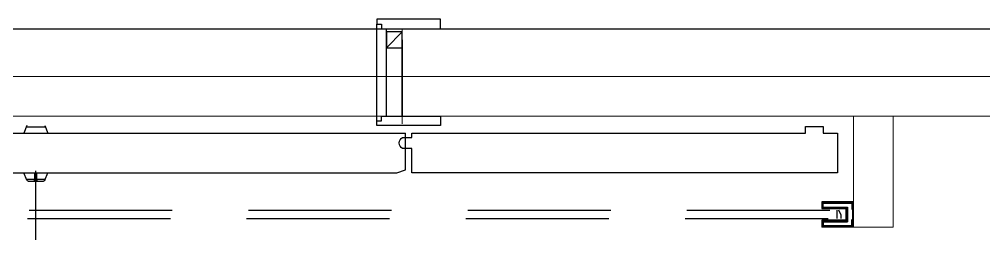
# Model space of a CAD drawing. Extents: x 152195838 to 160350639, y 364657247 to 370318102.
# Drawn here: x 157642522 to 157645557, y 365055577 to 365056272 of the extents above; entities that cross this region are included whole.
import ezdxf

# ---------------------------------------------------------------- set-up
doc = ezdxf.new("R2010")
doc.units = 0
doc.header["$MEASUREMENT"] = 0
doc.linetypes.add('HID', pattern=[2.3, 1.5, -0.8])
doc.layers.get('0').update_dxf_attribs({"linetype": 'CONTINUOUS'})
for name, color, linetype in [('4A.TEC 벽체 3', 4, 'CONTINUOUS'), ('4A.TEC 벽체 4', 7, 'CONTINUOUS'), ('XR-PLAN$0$PANEL', 4, 'CONTINUOUS'), ('XR-PLAN$0$자동도어', 4, 'CONTINUOUS'), ('㈜SE&C OPEN', 9, 'HID'), ('㈜SE&C 벽체 4', 7, 'CONTINUOUS')]:
    doc.layers.add(name, color=color, linetype=linetype)

# ---------------------------------------------------------------- blocks, each defined once
blk = doc.blocks.new('sa9w7er')
at = {"layer": '4A.TEC 벽체 3', "lineweight": 0, "ltscale": 15}
blk.add_line((1986595.6, 837658.3), (1986595.6, 837958.3), dxfattribs=at)
at = {"layer": '4A.TEC 벽체 4', "color": 251, "lineweight": 0, "ltscale": 15}
for p, q in [((1985050.4, 837333.3), (1985050.4, 837683.3)), ((1985175.4, 837333.3), (1985175.4, 837683.3)), ((1985175.4, 837458.3), (1985175.4, 837333.3)), ((1985175.4, 837333.3), (1985050.4, 837333.3))]:
    blk.add_line(p, q, dxfattribs=at)
at = {"layer": 'XR-PLAN$0$PANEL', "linetype": 'Continuous'}
blk.add_line((1986595.6, 837683.3), (1986595.6, 837948.3), dxfattribs=at)
at = {"layer": 'XR-PLAN$0$자동도어', "linetype": 'Continuous'}
for p, q in [((1986645.6, 837898.3), (1986595.6, 837948.3)), ((1986645.6, 837898.3), (1986595.6, 837948.3)), ((1986595.6, 837708.3), (1986595.6, 837683.3)), ((1987720.1, 837653.6), (1987711.3, 837629.8)), ((1987720.1, 837653.6), (1987711.3, 837629.8)), ((1987778.9, 837649.8), (1987718.7, 837649.8)), ((1987778.9, 837649.8), (1987718.7, 837649.8)), ((1987777.5, 837653.6), (1987786.3, 837629.8)), ((1987777.5, 837653.6), (1987786.3, 837629.8)), ((1986585.4, 837514), (1986585.4, 837629.8)), ((1987824.6, 837629.8), (1986585.4, 837629.8)), ((1986585.4, 837514), (1986585.4, 837629.8)), ((1987824.6, 837629.8), (1986585.4, 837629.8)), ((1987786.3, 837629.8), (1987711.3, 837629.8)), ((1987786.3, 837629.8), (1987711.3, 837629.8)), ((1986612.8, 837504.8), (1986585.4, 837514)), ((1986612.8, 837504.8), (1986585.4, 837514)), ((1987824.6, 837504.8), (1986612.8, 837504.8)), ((1987824.6, 837504.8), (1986612.8, 837504.8)), ((1987786.3, 837504.8), (1987711.3, 837504.8)), ((1987720.1, 837481.1), (1987711.3, 837504.8)), ((1987786.3, 837504.8), (1987711.3, 837504.8)), ((1987720.1, 837481.1), (1987711.3, 837504.8)), ((1987745.5, 837480.4), (1987745.5, 837504.8)), ((1987745.5, 837480.4), (1987745.5, 837504.8)), ((1987748.8, 837293.5), (1987748.8, 837510.4)), ((1987748.8, 837293.5), (1987748.8, 837510.4)), ((1987752, 837480.4), (1987752, 837504.8)), ((1987752, 837480.4), (1987752, 837504.8)), ((1987777.5, 837481.1), (1987786.3, 837504.8)), ((1987777.5, 837481.1), (1987786.3, 837504.8)), ((1987778.9, 837484.8), (1987718.7, 837484.8)), ((1987778.9, 837484.8), (1987718.7, 837484.8)), ((1987772.8, 837477.8), (1987724.7, 837477.8)), ((1987772.8, 837477.8), (1987724.7, 837477.8)), ((1987745.5, 837480.4), (1987741.1, 837477.8)), ((1987745.5, 837480.4), (1987741.1, 837477.8)), ((1987745.5, 837480.4), (1987752, 837480.4)), ((1987745.5, 837480.4), (1987752, 837480.4)), ((1987752, 837480.4), (1987756.4, 837477.8)), ((1987752, 837480.4), (1987756.4, 837477.8))]:
    blk.add_line(p, q, dxfattribs=at)
at = {"layer": 'XR-PLAN$0$자동도어', "linetype": 'Continuous', "ltscale": 10000}
for p, q in [((1986645.6, 837683.3), (1986645.6, 837958.3)), ((1986645.6, 837683.3), (1986645.6, 837958.3)), ((1986675.6, 837668.3), (1986675.6, 837973.3)), ((1986675.6, 837668.3), (1986675.6, 837973.3)), ((1986595.6, 837923.3), (1986595.6, 837693.3)), ((1986595.6, 837923.3), (1986595.6, 837693.3))]:
    blk.add_line(p, q, dxfattribs=at)
at = {"layer": 'XR-PLAN$0$자동도어', "linetype": 'Continuous'}
for points in [[(1986660.6, 837973.3), (1986660.6, 837958.3), (1986475.6, 837958.3), (1986475.6, 837988.3), (1986675.6, 837988.3), (1986675.6, 837973.3)], [(1986660.6, 837973.3), (1986660.6, 837958.3), (1986475.6, 837958.3), (1986475.6, 837988.3), (1986675.6, 837988.3), (1986675.6, 837973.3)], [(1986645.6, 837898.3), (1986595.6, 837898.3), (1986595.6, 837948.3), (1986645.6, 837948.3)], [(1986645.6, 837898.3), (1986595.6, 837898.3), (1986595.6, 837948.3), (1986645.6, 837948.3)], [(1986660.6, 837668.3), (1986660.6, 837683.3), (1986475.6, 837683.3), (1986475.6, 837653.3), (1986675.6, 837653.3), (1986675.6, 837668.3)], [(1986660.6, 837668.3), (1986660.6, 837683.3), (1986475.6, 837683.3), (1986475.6, 837653.3), (1986675.6, 837653.3), (1986675.6, 837668.3)]]:
    blk.add_lwpolyline(points, close=True, dxfattribs=at)
at = {"layer": 'XR-PLAN$0$자동도어', "color": 8, "linetype": 'Continuous'}
blk.add_lwpolyline([(1985326.2, 837649.9), (1985270.9, 837649.9), (1985270.9, 837629.8), (1985225.3, 837629.8), (1985225.3, 837504.8), (1986565.4, 837504.8), (1986565.4, 837580.9), (1986595.1, 837580.9, 0.592566), (1986595.1, 837616), (1986565.4, 837616), (1986565.4, 837629.8), (1985326.2, 837629.8)], format="xyb", close=True, dxfattribs=at)
blk.add_lwpolyline([(1985326.2, 837649.9), (1985270.9, 837649.9), (1985270.9, 837629.8), (1985225.3, 837629.8), (1985225.3, 837504.8), (1986565.4, 837504.8), (1986565.4, 837580.9), (1986595.1, 837580.9, 0.592566), (1986595.1, 837616), (1986565.4, 837616), (1986565.4, 837629.8), (1985326.2, 837629.8)], format="xyb", close=True, dxfattribs=at)
at = {"layer": 'XR-PLAN$0$자동도어', "linetype": 'Continuous'}
for centre, start, end in [((1987724.7, 837482.8), 200.3231, 270), ((1987724.7, 837482.8), 200.3231, 270), ((1987772.8, 837482.8), 270, 339.6769), ((1987772.8, 837482.8), 270, 339.6769)]:
    blk.add_arc(centre, 5, start, end, dxfattribs=at)
at = {"layer": '㈜SE&C OPEN', "ltscale": 300}
for p, q in [((1990529.6, 837386.4), (1985221.3, 837386.4)), ((1990535.4, 837360.3), (1985215.5, 837360.3))]:
    blk.add_line(p, q, dxfattribs=at)
at = {"layer": '㈜SE&C 벽체 4'}
for p, q in [((1985175.4, 837413.3), (1985275.4, 837413.3)), ((1985175.4, 837410.7), (1985175.4, 837413.3)), ((1985175.4, 837333.3), (1985175.4, 837413.3)), ((1985272.8, 837410.7), (1985178, 837410.7)), ((1985178, 837410.7), (1985178, 837336)), ((1985270.5, 837408.4), (1985180.4, 837408.4)), ((1985180.4, 837408.4), (1985180.4, 837389.2)), ((1985270.5, 837396.4), (1985270.5, 837408.4)), ((1985272.8, 837394.1), (1985272.8, 837410.7)), ((1985275.4, 837413.3), (1985275.4, 837391.5)), ((1985194.2, 837396.5), (1985194.2, 837350.2)), ((1985253.6, 837396.5), (1985194.2, 837396.5)), ((1985270.5, 837396.5), (1985194.2, 837396.5)), ((1985194.2, 837396.5), (1985194.2, 837350.2)), ((1985196.6, 837352.6), (1985196.6, 837394.1)), ((1985196.6, 837394.1), (1985272.8, 837394.1)), ((1985199.2, 837391.5), (1985199.2, 837355.2)), ((1985275.4, 837391.5), (1985199.2, 837391.5)), ((1985215.5, 837373.4), (1985221.3, 837386.4)), ((1985215.5, 837373.4), (1985215.5, 837360.3)), ((1985227.1, 837360.3), (1985227.1, 837386.4)), ((1985180.4, 837338.3), (1985180.4, 837357.5)), ((1985270.5, 837338.3), (1985180.4, 837338.3)), ((1985194.2, 837350.2), (1985253.6, 837350.2)), ((1985270.5, 837350.2), (1985194.2, 837350.2)), ((1985272.8, 837352.6), (1985196.6, 837352.6)), ((1985199.2, 837355.2), (1985275.4, 837355.2)), ((1985270.5, 837350.2), (1985270.5, 837338.3)), ((1985272.8, 837335.9), (1985272.8, 837352.5)), ((1985275.4, 837355.1), (1985275.4, 837333.3)), ((1985175.4, 837333.3), (1985178.1, 837333.3)), ((1985175.4, 837333.3), (1985275.4, 837333.3)), ((1985272.8, 837336), (1985178, 837336))]:
    blk.add_line(p, q, dxfattribs=at)

msp = doc.modelspace()

# ---------------------------------------------------------------- linework, layer by layer
at = {"layer": '4A.TEC 벽체 3', "flags": 128}
msp.add_lwpolyline([(157625697.0046, 365056241.8958), (157659197.0046, 365056241.8958)], dxfattribs=at)
at = {"layer": '4A.TEC 벽체 4', "color": 251, "lineweight": 0, "ltscale": 15}
for points in [[(157625047.0046, 365056091.8958), (157625047.0046, 365055966.8958), (157663887.0046, 365055966.8958)], [(157625547.0046, 365056091.8958), (157659347.0046, 365056091.8958)]]:
    msp.add_lwpolyline(points, dxfattribs=at)

# ---------------------------------------------------------------- block references
at = {"linetype": 'Continuous', "ltscale": 5, "xscale": -1}
msp.add_blockref('sa9w7er', (159630322.7782, 364218283.562), dxfattribs=at)

doc.saveas('drawing.dxf')
